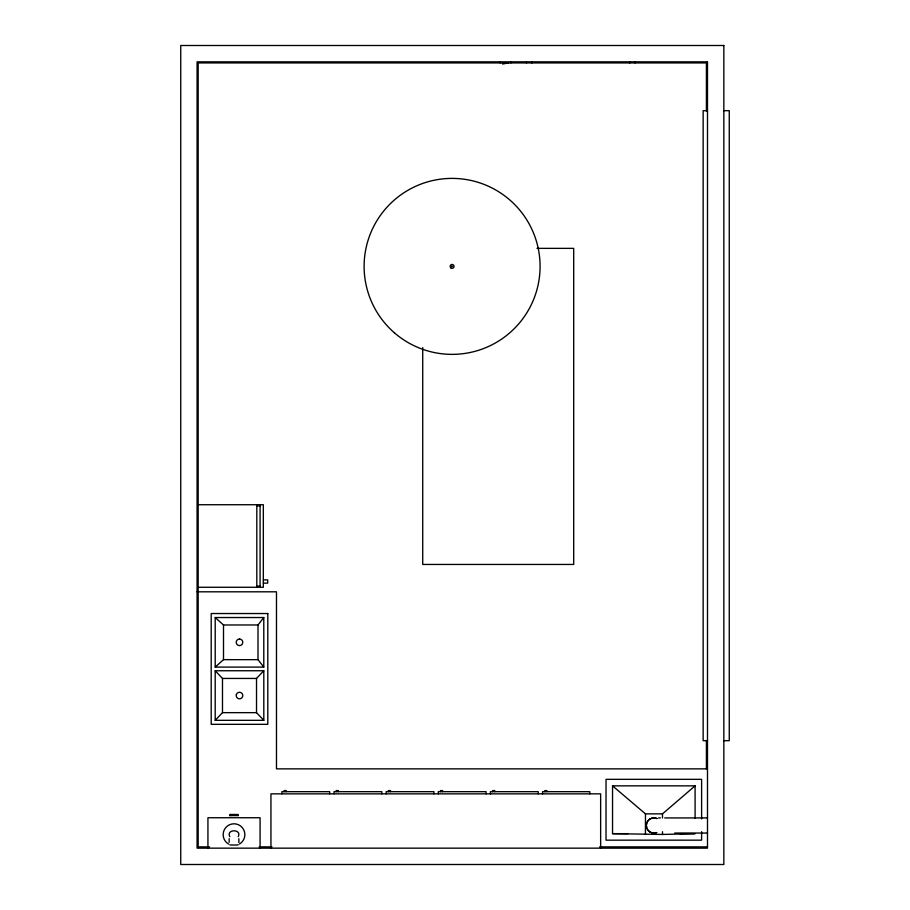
<?xml version="1.0" encoding="UTF-8"?>
<svg xmlns="http://www.w3.org/2000/svg" width="910" height="910" viewBox="0 0 910 910"><rect width="100%" height="100%" fill="white"/><g stroke="black" fill="none" stroke-linecap="round" stroke-linejoin="round"><path stroke-width="1.36" d="M238.215 836.699C242.242 828.862 225.771 828.862 229.798 836.699M263.786 667.098L258.008 659.659L258.008 624.977L263.786 617.537L215.204 617.537L215.204 667.098L263.786 667.098L263.786 617.537M215.192 720.333L222.484 712.655L222.484 678.439L215.192 670.75L263.809 670.75L263.809 720.333L215.192 720.333L215.192 670.75M263.809 720.333L256.518 712.655L256.518 678.439L263.809 670.75M215.204 667.098L223.507 659.659L258.008 659.659M679.702 833.651L695.092 833.651L662.491 834.447L612.544 833.651L612.544 785.853L645.452 813.858L662.491 813.858L695.092 785.853L695.092 818.181M508.519 62.926L502.593 64.019L502.593 62.926M229.798 844.81C228.876 845.106 239.137 845.106 238.215 844.81M707.491 110.667L703.146 110.667L703.146 740.672L707.491 740.672M723.837 110.667L729.263 110.667L729.263 740.672L723.837 740.672M537.014 248.362L573.698 248.362L573.698 564.45L422.718 564.45L422.718 347.575M198.164 504.732L263.331 504.732L263.331 587.28L198.164 587.28M256.813 505.812L260.078 505.812M263.331 579.886L267.676 579.886L267.676 583.139L263.331 583.139M256.813 586.199L260.078 586.199M197.083 591.807L276.481 591.807L276.481 768.859L707.491 768.859M215.204 617.537L223.507 624.977L258.008 624.977M222.484 678.439L256.518 678.439M222.484 712.655L256.518 712.655M612.544 785.853L695.092 785.853M229.661 815.565L238.352 815.565M658.567 817.931L660.421 817.931M664.721 817.931L707.491 817.931M674.754 833.048L707.491 833.048M612.544 833.651L627.934 833.651M209.516 846.88L198.164 846.88L198.164 591.807M259.168 846.88L271.942 846.88M599.667 846.88L707.491 846.88M706.41 111.225L706.41 62.926L198.164 62.926L198.164 591.375M706.41 740.524L706.41 768.939M701.61 818.943L701.61 779.335L606.026 779.335L606.026 840.169L701.61 840.169L701.61 831.683M662.491 813.858L662.491 817.976M662.491 831.706L662.491 834.447M645.452 813.858L645.452 834.447M635.112 61.846L635.112 62.926M629.765 61.846L629.765 62.926M600.645 848.154L600.645 793.85L270.941 793.85L270.941 848.154M589.782 793.85L589.782 791.677L542.565 791.677L542.565 793.85M546.91 791.677L546.91 790.585L544.737 790.585L544.737 791.677M538.22 793.85L538.22 791.677L490.433 791.677L490.433 793.85M531.838 61.846L531.838 62.926M526.492 61.846L526.492 62.926M510.988 61.846L510.988 62.926M500.125 61.846L500.125 62.926M494.778 791.677L494.778 790.585L492.606 790.585L492.606 791.677M486.088 793.85L486.088 791.677L438.29 791.677L438.29 793.85M442.635 791.677L442.635 790.585L440.463 790.585L440.463 791.677M433.945 793.85L433.945 791.677L386.159 791.677L386.159 793.85M390.504 791.677L390.504 790.585L388.331 790.585L388.331 791.677M381.813 793.85L381.813 791.677L334.015 791.677L334.015 793.85M338.361 791.677L338.361 790.585L336.188 790.585L336.188 791.677M329.67 793.85L329.67 791.677L281.884 791.677L281.884 793.85M286.229 791.677L286.229 790.585L284.056 790.585L284.056 791.677M260.078 504.732L260.078 587.28M260.078 848.154L260.078 817.737L207.935 817.737L207.935 848.154M256.813 504.732L256.813 587.28M238.864 838.747L238.864 842.592M238.204 815.565L238.204 814.484L229.809 814.484L229.809 815.565M230.935 814.484L230.935 815.565M229.149 838.747L229.149 842.319M223.507 624.977L223.507 659.659M656.679 832.57A7.598 7.598 0 0 1 646.316 825.324A7.621 7.587 -90 0 1 656.974 818.511M656.974 818.522A7.598 7.598 0 0 0 646.316 825.324A7.621 7.587 -90 0 0 656.679 832.582M228.581 844.059A10.863 10.863 0 0 1 225.691 827.668A10.863 10.863 0 0 1 242.333 827.668A10.863 10.863 0 0 1 239.444 844.059M451.678 266.3L452.52 266.459L451.678 266.3M236.338 694.762L236.236 695.604A3.253 3.253 0 0 0 238.716 698.709L239.557 698.8A3.253 3.253 0 0 0 242.663 696.321L242.754 695.479A3.253 3.253 0 0 0 240.274 692.385L239.432 692.283A3.253 3.253 0 0 0 236.338 694.762M239.535 639.059L238.693 639.161A3.253 3.253 0 0 0 236.236 642.278L236.338 643.131A3.253 3.253 0 0 0 239.466 645.577L240.308 645.474A3.253 3.253 0 0 0 242.754 642.358L242.651 641.516A3.253 3.253 0 0 0 239.535 639.059M723.837 45.5L180.737 45.5L180.737 864.5L723.837 864.5L723.837 45.5M707.491 61.846L197.083 61.846L197.083 848.154L707.491 848.154L707.491 61.846M267.802 613.533L211.2 613.533L211.2 724.326L267.802 724.326L267.802 613.533M394.394 332.798A87.986 87.986 0 0 0 538.47 283.158A87.986 87.986 0 0 0 423.434 183.194A87.986 87.986 0 0 0 394.394 332.798M450.825 267.847A1.934 1.934 0 0 0 453.999 266.755A1.934 1.934 0 0 0 451.462 264.548A1.934 1.934 0 0 0 450.825 267.847"/></g></svg>
